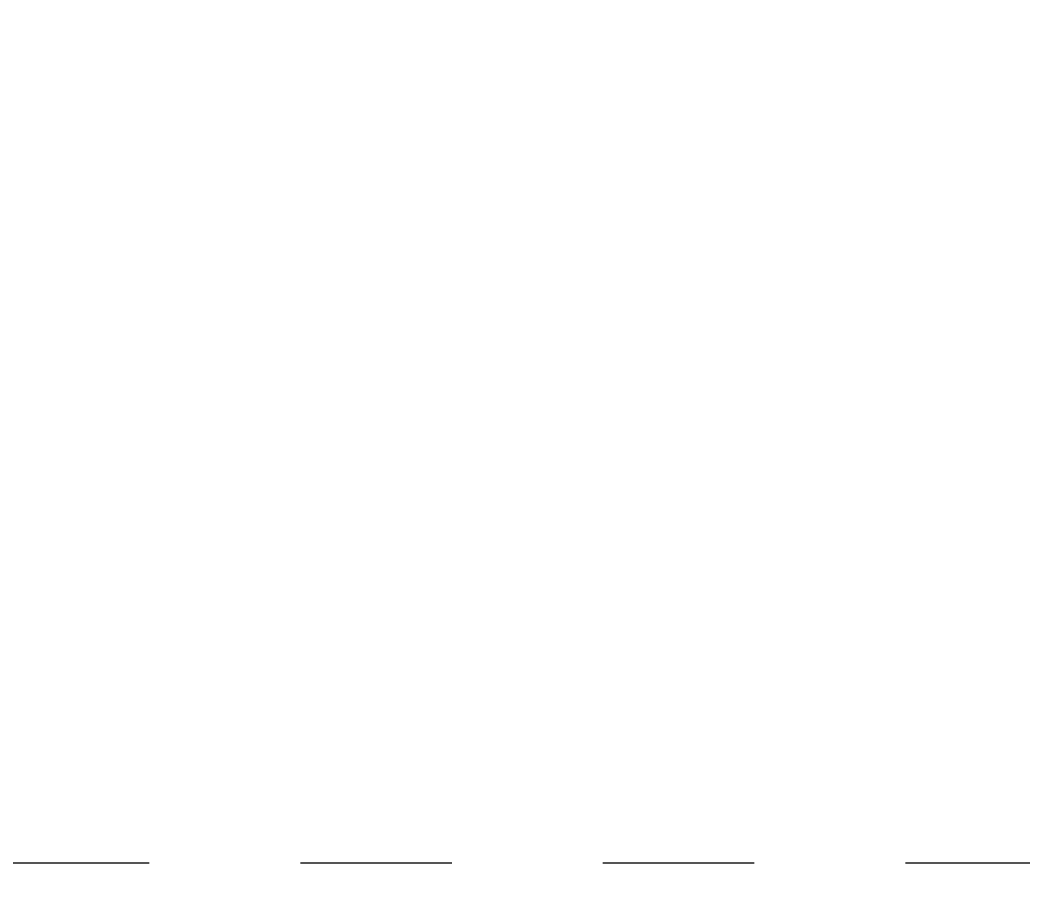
# Model space of a CAD drawing. Header units: millimetres. Extents: x -48147 to 1392261, y -496296 to 18123.
# Drawn here: x 1375788 to 1376724, y -479684 to -478859 of the extents above; entities that cross this region are included whole.
import ezdxf

# ---------------------------------------------------------------- set-up
doc = ezdxf.new("R2010")
doc.units = ezdxf.units.MM
doc.header["$MEASUREMENT"] = 0
for name, pattern in [('Dashed', [2822.222233, 1411.111116, -1411.111116]), ('Triple Dashed', [723.19442, 264.583325, -105.833328, 70.555556, -105.833328, 70.555556, -105.833328]), ('Wipeout_Contour', [1000, 0, -1000])]:
    doc.linetypes.add(name, pattern=pattern)
for name, color, linetype, lineweight, true_color in [('0_Pen_No__105', 7, 'Continuous', 15, 0xa6a6a6), ('A-20-M_Roof_Pen_No__53', 7, 'Continuous', 35, 0x444444), ('New_A-25-M_Wall_Int_Pen_No__107', 7, 'Continuous', 15, 0xa6a6a6), ('New_A-25-M_Wall_Int_Pen_No__27', 7, 'Continuous', 50, 0x2a2a2a), ('New_A-60-M_Mechanical_Pen_No__29', 7, 'Continuous', 50, 0x2a2a2a), ('New_A-60-M_Mechanical_Pen_No__81', 7, 'Continuous', 20, 0x6a6a6a)]:
    doc.layers.add(name, color=color, linetype=linetype, lineweight=lineweight, true_color=true_color)
for name, color, linetype, lineweight in [('2D Layer_Pen_No__101', 252, 'Continuous', 15), ('A-20-M_Roof_Pen_No__85', 8, 'Continuous', 20), ('A-35-M_FFE_Sanitary_Pen_No__22', 8, 'Continuous', 50), ('New_A-25-M_Wall_Int_Pen_No__1', 7, 'Continuous', 13), ('New_A-95-D_1_20_Pen_No__1', 7, 'Continuous', 13)]:
    doc.layers.add(name, color=color, linetype=linetype, lineweight=lineweight)
for name, color, linetype in [('A-20-M_Roof', 7, 'Continuous'), ('A-95-P_Drawing', 7, 'Continuous'), ('New_A-25-M_Wall_Int', 7, 'Continuous'), ('New_A-60-M_Mechanical', 7, 'Continuous'), ('New_A-95-D_1_20', 7, 'Continuous')]:
    doc.layers.add(name, color=color, linetype=linetype)
doc.styles.add('GENERATED_STYLE_2', font='')
doc.styles.get('GENERATED_STYLE_2').set_extended_font_data('Arial')
doc.dimstyles.new('GENERATED_STYLE__4', dxfattribs={"dimtxt": 125, "dimasz": 47.5, "dimexe": 0.18, "dimexo": 50, "dimgap": 0.09, "dimtad": 1, "dimdec": 0, "dimzin": 0, "dimdsep": 46, "dimtxsty": 'GENERATED_STYLE_2', "dimblk": 'ARROWHEAD_2', "dimblk1": 'ARROWHEAD_2', "dimblk2": 'ARROWHEAD_2', "dimcen": 0.09, "dimclrd": 7, "dimclre": 7, "dimclrt": 7, "dimadec": 0, "dimazin": 0, "dimtfac": 1, "dimtdec": 4, "dimtmove": 0, "dimatfit": 3, "dimfxl": 1, "dimtolj": 1, "dimtzin": 0, "dimarcsym": 0})
pattern_1 = [(60, (1317838.7, -491795.517), (-43.30127, 25), []), (120, (1317838.7, -491795.517), (43.30127, 25), [])]

# ---------------------------------------------------------------- blocks, each defined once
blk = doc.blocks.new('Section Elem_83_1', base_point=(1317838.7, -491795.52))
at = {"color": 254, "linetype": 'Wipeout_Contour', "lineweight": 0, "ltscale": 5830584.993692916}
blk.add_wipeout([(1376539.45, -479315.52), (1376539.42, -479315.52), (1376539.42, -479583.32), (1376539.45, -479583.32)], dxfattribs=at).dxf.layer = 'New_A-60-M_Mechanical'
at = {"color": 254, "linetype": 'Wipeout_Contour', "lineweight": 0, "ltscale": 5830585.216371973}
blk.add_wipeout([(1376539.46, -479583.32), (1376539.53, -479583.32), (1376539.53, -479315.52), (1376539.46, -479315.52)], dxfattribs=at).dxf.layer = 'New_A-60-M_Mechanical'
at = {"color": 254, "linetype": 'Wipeout_Contour', "lineweight": 0, "ltscale": 5830585.439804867}
blk.add_wipeout([(1376539.58, -479315.52), (1376539.54, -479315.52), (1376539.54, -479583.32), (1376539.58, -479583.32)], dxfattribs=at).dxf.layer = 'New_A-60-M_Mechanical'
at = {"color": 254, "linetype": 'Wipeout_Contour', "lineweight": 0, "ltscale": 11664260.52303329}
blk.add_wipeout([(1376539.42, -478596.39), (1376522.49, -478596.39), (1376522.49, -479315.52), (1376521.79, -479315.52), (1376521.79, -478596.39), (1375939.42, -478596.39), (1375939.42, -487746.39), (1376539.42, -487746.39)], dxfattribs=at).dxf.layer = 'New_A-60-M_Mechanical'
at = {"layer": 'New_A-60-M_Mechanical_Pen_No__81', "linetype": 'Continuous'}
h = blk.add_hatch(dxfattribs=at)
h.set_pattern_fill('Concrete_Block_0001', color=256, style=0, pattern_type=2)
h.set_pattern_definition([(45, (1317838.7, -491795.517), (-45.96194, 45.96194), []), (135, (1317838.7, -491795.517), (45.96194, 45.96194), [])])
h.paths.add_polyline_path([(1376539.42, -478596.39), (1376522.49, -478596.39), (1376522.49, -479315.52), (1376521.79, -479315.52), (1376521.79, -478596.39), (1375939.42, -478596.39), (1375939.42, -487746.39), (1376539.42, -487746.39)])
at = {"layer": 'New_A-60-M_Mechanical_Pen_No__29', "linetype": 'Continuous'}
for p, q in [((1375939.42, -478596.39), (1375939.42, -487746.39)), ((1376521.79, -478596.39), (1376521.79, -479315.52)), ((1376522.49, -478596.39), (1376522.49, -479315.52)), ((1376539.42, -478596.39), (1376539.42, -479315.52)), ((1376522.49, -479315.52), (1376521.79, -479315.52)), ((1376539.42, -479315.52), (1376539.42, -487746.39))]:
    blk.add_line(p, q, dxfattribs=at)
blk = doc.blocks.new('Section Elem_91_1', base_point=(1317838.7, -491795.52))
at = {"color": 254, "linetype": 'Wipeout_Contour', "lineweight": 0, "ltscale": 11617525.85988458}
blk.add_wipeout([(1376717.54, -479781.52), (1376717.55, -479584.98), (1370609.46, -479527.98), (1369342.5, -479516.61), (1368895.82, -479512.89), (1368653.8, -479511.09), (1367377.69, -479501.52), (1367377.69, -479781.52)], dxfattribs=at).dxf.layer = 'A-20-M_Roof'
at = {"layer": 'A-20-M_Roof_Pen_No__85', "linetype": 'Continuous'}
h = blk.add_hatch(dxfattribs=at)
h.set_pattern_fill('Batt_Insulation_0001', color=256, style=0, pattern_type=2)
h.set_pattern_definition(pattern_1)
h.paths.add_polyline_path([(1376717.54, -479781.52), (1376717.55, -479584.98), (1370609.46, -479527.98), (1369342.5, -479516.61), (1368895.82, -479512.89), (1368653.8, -479511.09), (1367377.69, -479501.52), (1367377.69, -479781.52)])
at = {"layer": 'A-20-M_Roof_Pen_No__53', "linetype": 'Continuous'}
blk.add_line((1376717.55, -479584.98), (1376717.54, -479691.52), dxfattribs=at)
at = {"layer": 'A-20-M_Roof_Pen_No__53', "linetype": 'Continuous', "flags": 128}
blk.add_lwpolyline([(1367377.69, -479501.52), (1368653.8, -479511.09), (1368895.82, -479512.89), (1369342.5, -479516.61), (1370609.46, -479527.98), (1376717.55, -479584.98)], dxfattribs=at)
blk = doc.blocks.new('Section Elem_179_1', base_point=(1317838.7, -491795.52))
at = {"layer": 'New_A-25-M_Wall_Int_Pen_No__107', "linetype": 'Continuous'}
blk.add_hatch(color=256, dxfattribs=at).paths.add_polyline_path([(1376721.84, -477640.52), (1376721.34, -477640.52), (1376721.34, -479315.52), (1376721.84, -479315.52)])
at = {"color": 254, "linetype": 'Wipeout_Contour', "lineweight": 0, "ltscale": 8744353.125562726}
blk.add_wipeout([(1376522.49, -477640.52), (1376522.49, -478596.39), (1376539.42, -478596.39), (1376539.42, -479315.52), (1376721.34, -479315.52), (1376721.34, -477640.52)], dxfattribs=at).dxf.layer = 'New_A-25-M_Wall_Int'
at = {"layer": 'New_A-25-M_Wall_Int_Pen_No__107', "linetype": 'Continuous'}
blk.add_hatch(color=256, dxfattribs=at).paths.add_polyline_path([(1376521.79, -479315.52), (1376522.49, -479315.52), (1376522.49, -478596.39), (1376522.49, -477640.52), (1376521.79, -477640.52)])
h = blk.add_hatch(dxfattribs=at)
h.set_pattern_fill('Batt_Insulation_0001', color=256, style=0, pattern_type=2)
h.set_pattern_definition(pattern_1)
h.paths.add_polyline_path([(1376522.49, -477640.52), (1376522.49, -478596.39), (1376539.42, -478596.39), (1376539.42, -479315.52), (1376721.34, -479315.52), (1376721.34, -477640.52)])
at = {"layer": 'New_A-25-M_Wall_Int_Pen_No__1', "linetype": 'Continuous'}
for p, q in [((1376721.34, -477640.52), (1376721.34, -479315.52)), ((1376721.84, -477640.52), (1376721.84, -479315.52)), ((1376620.1, -479315.52), (1376539.42, -479315.52))]:
    blk.add_line(p, q, dxfattribs=at)
at = {"layer": 'New_A-25-M_Wall_Int_Pen_No__1', "linetype": 'Continuous', "flags": 128}
blk.add_lwpolyline([(1376721.84, -479315.52), (1376721.34, -479315.52), (1376720.12, -479315.52)], dxfattribs=at)
blk = doc.blocks.new('Section Elem_180_1', base_point=(1317838.7, -491795.52))
at = {"color": 254, "linetype": 'Wipeout_Contour', "lineweight": 0, "ltscale": 5830850.365840396}
blk.add_wipeout([(1376606.02, -479583.94), (1376613.13, -479584.01), (1376613.13, -479315.52), (1376606.02, -479315.52)], dxfattribs=at).dxf.layer = 'New_A-25-M_Wall_Int'
at = {"color": 254, "linetype": 'Wipeout_Contour', "lineweight": 0, "ltscale": 5830873.090786649}
blk.add_wipeout([(1376618.03, -479315.52), (1376613.13, -479315.52), (1376613.13, -479584.01), (1376618.03, -479584.05)], dxfattribs=at).dxf.layer = 'New_A-25-M_Wall_Int'
at = {"color": 254, "linetype": 'Wipeout_Contour', "lineweight": 0, "ltscale": 5830886.291194164}
blk.add_wipeout([(1376620.1, -479315.52), (1376618.04, -479315.52), (1376618.04, -479584.05), (1376620.1, -479584.07)], dxfattribs=at).dxf.layer = 'New_A-25-M_Wall_Int'
at = {"color": 254, "linetype": 'Wipeout_Contour', "lineweight": 0, "ltscale": 5831119.52909172}
blk.add_wipeout([(1376720.12, -479315.52), (1376620.1, -479315.52), (1376620.1, -479645.52), (1376720.12, -479645.52)], dxfattribs=at).dxf.layer = 'New_A-25-M_Wall_Int'
at = {"layer": 'New_A-25-M_Wall_Int_Pen_No__107', "linetype": 'Continuous'}
h = blk.add_hatch(dxfattribs=at)
h.set_pattern_fill('Batt_Insulation_0001', color=256, style=0, pattern_type=2)
h.set_pattern_definition(pattern_1)
h.paths.add_polyline_path([(1376720.12, -479315.52), (1376620.1, -479315.52), (1376620.1, -479645.52), (1376720.12, -479645.52)])
at = {"layer": 'New_A-25-M_Wall_Int_Pen_No__27', "linetype": 'Continuous'}
for p, q in [((1376620.1, -479315.52), (1376620.1, -479645.52)), ((1376720.12, -479315.52), (1376720.12, -479645.52)), ((1376720.12, -479645.52), (1376620.1, -479645.52))]:
    blk.add_line(p, q, dxfattribs=at)
blk = doc.blocks.new('*D205', base_point=(1317838.7, -491795.52))
at = {"layer": 'New_A-95-D_1_20_Pen_No__1', "linetype": 'Continuous'}
for p, q in [((1376732.89, -477630.5), (1376732.89, -477599.94)), ((1376764.14, -477648.55), (1376701.64, -477612.46)), ((1376779.76, -477630.5), (1376686.01, -477630.5)), ((1376732.89, -479645.5), (1376732.89, -477630.5)), ((1376701.64, -479627.46), (1376764.14, -479663.55)), ((1376779.76, -479645.5), (1376575.94, -479645.5)), ((1376732.89, -479676.07), (1376732.89, -479645.5))]:
    blk.add_line(p, q, dxfattribs=at)
at = {"layer": 'New_A-95-D_1_20_Pen_No__1', "insert": (1376707.89, -478852.5), "char_height": 125, "attachment_point": 7, "rotation": 90, "style": 'GENERATED_STYLE_2'}
blk.add_mtext('\\A1;{\\fArial|b0|i0|c0|p34;2,015}', dxfattribs=at)
blk = doc.blocks.new('ARROWHEAD_2')
at = {"color": 0, "linetype": 'Continuous', "lineweight": 0}
for p, q in [((-0.378, -0.655), (0.378, 0.655)), ((0, 0), (-1, 0))]:
    blk.add_line(p, q, dxfattribs=at)
blk = doc.blocks.new('S-21 Building Section_STORY_MARKER', base_point=(1317838.7, -491795.52))
at = {"layer": '0_Pen_No__105', "linetype": 'Dashed', "ltscale": 0.1}
blk.add_line((1353754.29, -479645.52), (1380114.61, -479645.52), dxfattribs=at)

msp = doc.modelspace()

# ---------------------------------------------------------------- block references
at = {"layer": 'New_A-60-M_Mechanical'}
msp.add_blockref('Section Elem_83_1', (1317838.7, -491795.52), dxfattribs=at)

# ---------------------------------------------------------------- next in the draw order: block references
at = {"layer": 'A-20-M_Roof'}
msp.add_blockref('Section Elem_91_1', (1317838.7, -491795.52), dxfattribs=at)
at = {"layer": 'New_A-25-M_Wall_Int'}
msp.add_blockref('Section Elem_179_1', (1317838.7, -491795.52), dxfattribs=at)

# ---------------------------------------------------------------- next in the draw order: block references
msp.add_blockref('Section Elem_180_1', (1317838.7, -491795.52), dxfattribs=at)

# ---------------------------------------------------------------- next in the draw order: linework, layer by layer
at = {"layer": '2D Layer_Pen_No__101', "linetype": 'Triple Dashed', "flags": 128}
msp.add_lwpolyline([(1376803.05, -477630.5), (1376803.05, -479645.5), (1376525.94, -479645.5)], dxfattribs=at)
at = {"layer": 'A-35-M_FFE_Sanitary_Pen_No__22', "linetype": 'Dashed', "ltscale": 0.1}
msp.add_line((1376637.16, -479640.52), (1376637.16, -478040.52), dxfattribs=at)

# ---------------------------------------------------------------- next in the draw order: dimensions: what is measured, and where the dimension line sits
at = {"layer": 'New_A-95-D_1_20', "linetype": 'Continuous'}
dim = msp.add_linear_dim(base=(1376732.89, -477630.5), p1=(1376525.94, -479645.5), p2=(1376803.05, -477630.5), angle=90, dimstyle='GENERATED_STYLE__4', dxfattribs=at)
dim.commit()
dim.dimension.update_dxf_attribs({"geometry": '*D205', "text_midpoint": (1376645.39, -478615.36), "dimtype": 160, "text_rotation": 90})

# ---------------------------------------------------------------- next in the draw order: wipeouts: each hides what was drawn before it
at = {"color": 254, "linetype": 'Wipeout_Contour', "lineweight": 0, "ltscale": 5838821.984801937}
msp.add_wipeout([(1374953.07, -477051.23), (1378410.83, -477051.23), (1378410.83, -493366.07), (1374953.07, -493366.07)], dxfattribs=at).dxf.layer = 'A-95-P_Drawing'

# ---------------------------------------------------------------- next in the draw order: block references
at = {"linetype": 'Continuous', "lineweight": 0}
msp.add_blockref('S-21 Building Section_STORY_MARKER', (1317838.7, -491795.52), dxfattribs=at)

doc.saveas('drawing.dxf')
